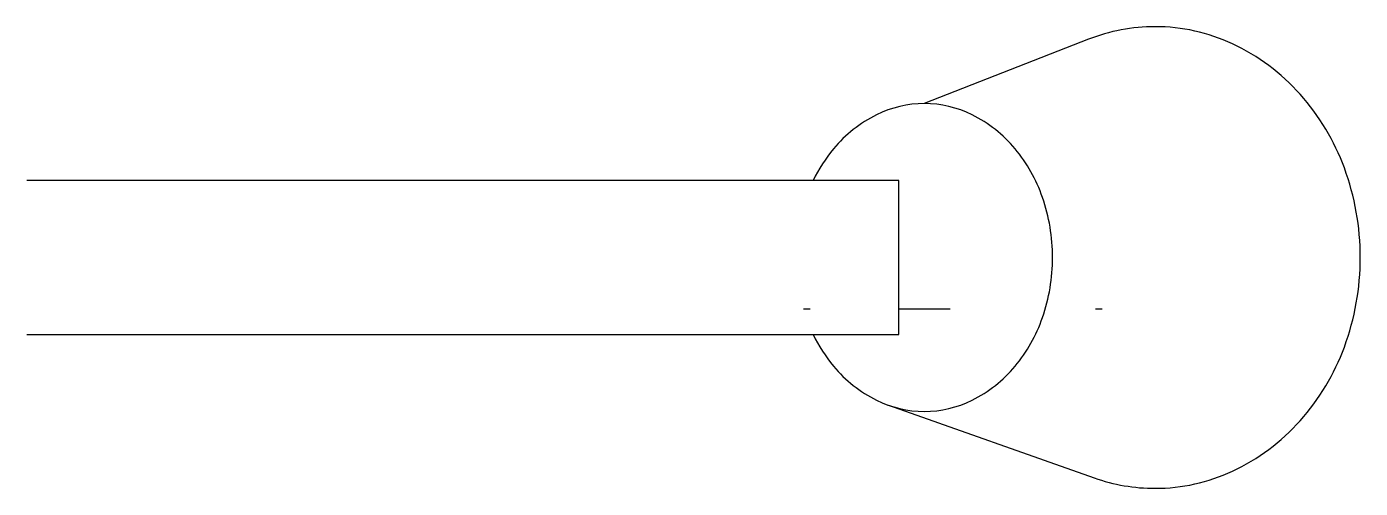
# Model space of a CAD drawing. Extents: x 2401.479 to 2401.739, y 896.306 to 896.396.
import ezdxf

# ---------------------------------------------------------------- set-up
doc = ezdxf.new("R2010")
doc.units = 0
doc.header["$LTSCALE"] = 0.03
doc.header["$MEASUREMENT"] = 0

msp = doc.modelspace()

# ---------------------------------------------------------------- linework, layer by layer
for p, q in [((2401.686045748655, 896.393467455577), (2401.654069279269, 896.380929473108)), ((2401.649069279269, 896.3659294731082), (2401.479069279269, 896.3659294731077)), ((2401.649069279269, 896.335929473108), (2401.649069279269, 896.3659294731082)), ((2401.631827343567, 896.3408458591019), (2401.630522273889, 896.3408458591019)), ((2401.659132246172, 896.3408458591019), (2401.649069279269, 896.3408458591019)), ((2401.688752145316, 896.3408458591019), (2401.687447045845, 896.3408458591019)), ((2401.479069279269, 896.3359294731075), (2401.649069279269, 896.335929473108)), ((2401.647090218011, 896.3221255238344), (2401.687189808343, 896.3079653414442))]:
    msp.add_line(p, q)
for centre, radius, start, end in [((2401.699069279269, 896.3602526597346), 0.03567681337356809, 90.0000000000761, 111.4101593813127), ((2401.699069279269, 896.3602526597346), 0.03567681337357698, 65.01493944401244, 90.00000000007178), ((2401.696965229722, 896.3557374375558), 0.04065820432574712, 41.63353933665142, 65.01493944402442), ((2401.693685013577, 896.3528216898702), 0.04504698576611159, 20.21319394523264, 41.63353933665142), ((2401.656240191101, 896.3556021920757), 0.02583706269151666, 116.4299619390928, 140.1944289077925), ((2401.654069279269, 896.3599697293988), 0.02095974370919857, 90.00000000010864, 116.4299619391465), ((2401.654069279269, 896.3599697293988), 0.02095974370919862, 63.57003806103711, 90.00000000010864), ((2401.651898367437, 896.3556021920757), 0.02583706269154362, 39.80557109236398, 63.57003806104918), ((2401.659637194707, 896.3527713557372), 0.03025897040978781, 140.1944289077925, 154.224241873373), ((2401.648501363832, 896.3527713557372), 0.03025897040977815, 19.04354611976283, 39.80557109234439), ((2401.688545771285, 896.3509294731078), 0.05052350798403135, 6.258993323626783e-11, 20.2131939452109), ((2401.643165326203, 896.3509294731078), 0.03590395306671551, 6.258993323626783e-11, 19.04354611976283), ((2401.643165326203, 896.3509294731078), 0.03590395306671468, 340.9564538803863, 6.258993323626783e-11), ((2401.688545771285, 896.3509294731078), 0.05052350798403182, 339.7868060549341, 6.258993323626783e-11), ((2401.648501363831, 896.3490875904789), 0.03025897040977873, 320.1944289078192, 340.9564538803895), ((2401.659637194707, 896.3490875904785), 0.03025897040980362, 205.7757581267586, 219.8055710923379), ((2401.693685013576, 896.3490372563459), 0.0450469857661074, 318.3664606635024, 339.7868060549341), ((2401.656240191101, 896.3462567541409), 0.0258370626915182, 219.8055710923705, 243.5700380610492), ((2401.651898367437, 896.3462567541404), 0.02583706269154214, 296.4299619390928, 320.1944289077925), ((2401.65406927927, 896.3418892168173), 0.02095974370920572, 243.5700380609972, 270.0000000000717), ((2401.65406927927, 896.3418892168173), 0.02095974370920497, 270.0000000000717, 296.4299619390928), ((2401.696965229722, 896.3461215086608), 0.04065820432574692, 294.9850605561393, 318.3664606635024), ((2401.699069279269, 896.3416062864816), 0.03567681337357909, 270.0000000000761, 294.9850605561393), ((2401.699069279269, 896.3416062864816), 0.03567681337355566, 250.5505815657955, 270.0000000000717)]:
    msp.add_arc(centre, radius, start, end)

doc.saveas('drawing.dxf')
